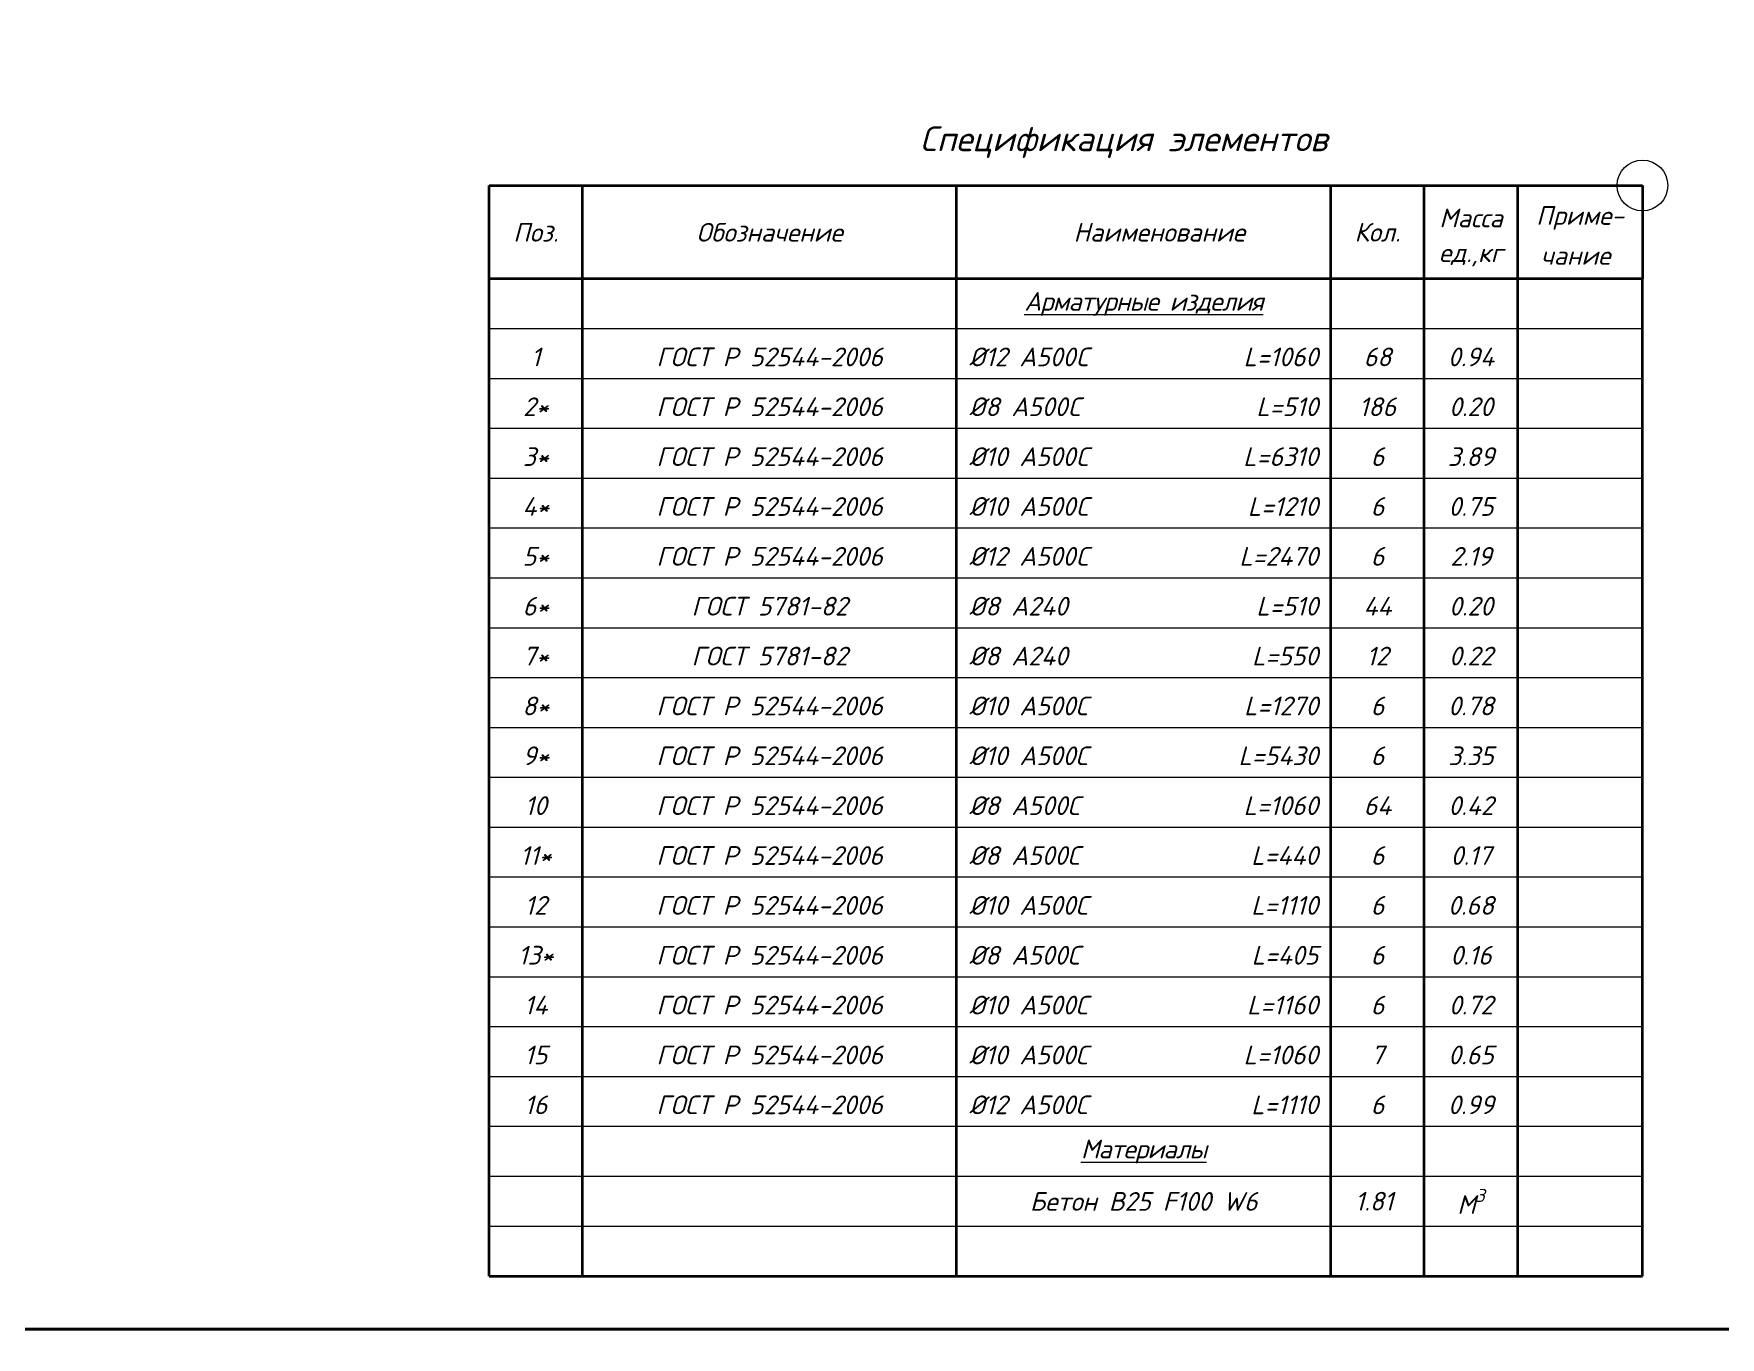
# Model space of a CAD drawing. Header units: millimetres. Extents: x -79646 to 95064, y -231229 to -58107.
# Drawn here: x 29650 to 56700, y -175645 to -154730 of the extents above; entities that cross this region are included whole.
import ezdxf
from ezdxf.enums import TextEntityAlignment as Align

# ---------------------------------------------------------------- set-up
doc = ezdxf.new("R2010")
doc.units = ezdxf.units.MM
doc.layers.get('0').update_dxf_attribs({"lineweight": 5})
doc.layers.add('#Hatch', color=252, linetype='Continuous', lineweight=5, true_color=0x696969)
doc.layers.add('#Текст', color=7, linetype='Continuous')
doc.layers.add('k_ Рамка', color=7, linetype='Continuous', lineweight=35)
doc.layers.add('Подсчет арматуры', color=6, linetype='Continuous', lineweight=30, plot=False)
doc.styles.add('STEP PR', font='isocpeui.ttf')

# ---------------------------------------------------------------- blocks, each defined once
blk = doc.blocks.new('*U1392')
for p, q in [((-18500, -1500), (0, -1500)), ((-18500, -3000), (-18500, -1500)), ((-17000, -3000), (-17000, -1500)), ((-11000, -3000), (-11000, -1500)), ((-5000, -3000), (-5000, -1500)), ((-3500, -3000), (-3500, -1500)), ((-2000, -3000), (-2000, -1500)), ((0, -1500), (0, -3000)), ((0, -3000), (-18500, -3000)), ((-18500, -19000), (-18500, -3000)), ((-17000, -19000), (-17000, -3000)), ((-11000, -19000), (-11000, -3000)), ((-5000, -19000), (-5000, -3000)), ((-3500, -19000), (-3500, -3000)), ((-2000, -19000), (-2000, -3000)), ((0, -19000), (0, -3000))]:
    blk.add_line(p, q)
at = {"color": 8, "lineweight": 20}
for p, q in [((0, -3800), (-18500, -3800)), ((0, -4600), (-18500, -4600)), ((0, -5400), (-18500, -5400)), ((0, -6200), (-18500, -6200)), ((0, -7000), (-18500, -7000)), ((0, -7800), (-18500, -7800)), ((0, -8600), (-18500, -8600)), ((0, -9400), (-18500, -9400)), ((0, -10200), (-18500, -10200)), ((0, -11000), (-18500, -11000)), ((0, -11800), (-18500, -11800)), ((0, -12600), (-18500, -12600)), ((0, -13400), (-18500, -13400)), ((0, -14200), (-18500, -14200)), ((0, -15000), (-18500, -15000)), ((0, -15800), (-18500, -15800)), ((0, -16600), (-18500, -16600)), ((0, -17400), (-18500, -17400)), ((0, -18200), (-18500, -18200)), ((0, -19000), (-18500, -19000))]:
    blk.add_line(p, q, dxfattribs=at)
at = {"style": 'STEP PR'}
for s, p in [('Масса', (-2750, -2021)), ('Приме-', (-1000, -2021)), ('Поз.', (-17750, -2250)), ('Обозначение', (-14000, -2250)), ('Наименование', (-7750, -2250)), ('Кол.', (-4250, -2250)), ('ед.,кг', (-2750, -2613)), ('чание', (-1073, -2622))]:
    blk.add_text(s, height=300, dxfattribs=at).set_placement(p, align=Align.MIDDLE)
at = {"style": 'STEP PR', "flags": 8}
blk.add_attdef('СПЕЦИФИКАЦИЯ', (-18463, -950), '', height=400, dxfattribs=at)
blk = doc.blocks.new('vcBlockST6-1-1')
at = {"color": 0, "linetype": 'ByBlock', "lineweight": -2, "style": 'STEP PR', "flags": 1}
for tag in ['CLASS', 'GOST', 'FILE', 'IDD']:
    blk.add_attdef(tag, text='', height=300, dxfattribs=at).set_placement((0, 0), align=Align.RIGHT)
at = {"color": 0, "linetype": 'ByBlock', "lineweight": -2, "style": 'STEP PR'}
for tag, p, p2 in [('ПОЗИЦИЯ', (0.75, -6), (14.25, -6)), ('ОБОЗНАЧЕНИЕ', (15.75, -6), (74.25, -6)), ('КОЛИЧЕСТВО', (135.75, -6), (149.25, -6)), ('МАССА', (150.75, -6), (164.25, -6)), ('ПРИМЕЧАНИЕ', (165.75, -6), (184.25, -6))]:
    blk.add_attdef(tag, text='', height=300, dxfattribs=at).set_placement(p, p2, align=Align.FIT)
blk.add_attdef('НАИМЕНОВАНИЕ', (77, -6), '', height=300, dxfattribs=at)
blk.add_attdef('ДЛИНА', text='', height=300, dxfattribs=at).set_placement((133, -6), align=Align.RIGHT)

msp = doc.modelspace()

# ---------------------------------------------------------------- hatches: boundary and pattern name
at = {"layer": '#Hatch'}
h = msp.add_hatch(dxfattribs=at)
h.set_pattern_fill('ANSI33', color=256, scale=30, style=0)
h.set_pattern_definition([(45, (-57746.96, -53575.92), (-134.70384, 134.70384), []), (45, (-57612.26, -53575.92), (-134.70384, 134.70384), [95.25, -47.625])])
h.paths.add_polyline_path([(21293.58529, -186378.11106), (21133.58529, -186378.11106), (21136.85069, -189766.79113), (21293.58529, -189767.15354)])
h.paths.add_polyline_path([(21293.58529, -189767.15354), (21136.85069, -189766.79113), (21137.85428, -190808.27596), (21293.58529, -190808.1259)])
h.paths.add_polyline_path([(21293.58529, -191828.11106), (21138.83717, -191828.27501), (21138.98156, -191978.11106), (21293.58529, -191978.11106)])
h.paths.add_polyline_path([(25443.58529, -189978.11106), (25283.58529, -189978.11106), (25283.58529, -191978.11106), (25443.58529, -191978.11106)])
h.paths.add_polyline_path([(25443.58529, -188448.99571), (25283.58529, -188580.27086), (25283.58529, -189578.11106), (25443.58529, -189578.11106)])
h.paths.add_polyline_path([(25443.58529, -186176.74947), (25283.58529, -186176.3795), (25283.58529, -188580.27086), (25443.58529, -188448.99571)])
h.paths.add_polyline_path([(8835.49864, -172610.20078), (9159.02137, -172610.20078), (9159.02137, -172250.20078), (8835.49864, -172250.20078)], flags=9)
h.paths.add_polyline_path([(8085.83729, -175296.31412), (8385.04183, -175296.31412), (8385.04183, -174936.31412), (8085.83729, -174936.31412)], flags=9)
h.paths.add_polyline_path([(8029.50434, -177271.29851), (8463.02706, -177271.29851), (8463.02706, -176971.29851), (8029.50434, -176971.29851)], flags=9)
h.paths.add_polyline_path([(6533.12636, -172676.17789), (6856.53545, -172676.17789), (6856.53545, -172316.17789), (6533.12636, -172316.17789)], flags=9)
h.paths.add_polyline_path([(11342.98329, -193472.71494), (11776.50602, -193472.71494), (11776.50602, -193172.71494), (11342.98329, -193172.71494)], flags=9)
h.paths.add_polyline_path([(22836.96355, -172645.97606), (23160.48627, -172645.97606), (23160.48627, -172285.97606), (22836.96355, -172285.97606)], flags=9)
h.paths.add_polyline_path([(21915.8715, -177271.29851), (22349.39422, -177271.29851), (22349.39422, -176971.29851), (21915.8715, -176971.29851)], flags=9)
h.paths.add_polyline_path([(20664.4123, -172831.418), (20987.82139, -172831.418), (20987.82139, -172471.418), (20664.4123, -172471.418)], flags=9)
h.paths.add_polyline_path([(31923.87913, -175677.76687), (32357.40185, -175677.76687), (32357.40185, -175377.76687), (31923.87913, -175377.76687)], flags=9)
h.paths.add_polyline_path([(9310.40753, -193472.71494), (9653.30526, -193472.71494), (9653.30526, -193172.71494), (9310.40753, -193172.71494)], flags=9)
h.paths.add_polyline_path([(21356.81445, -193484.3199), (21699.71218, -193484.3199), (21699.71218, -193184.3199), (21356.81445, -193184.3199)], flags=9)
h.paths.add_polyline_path([(23389.39021, -193484.3199), (23822.91294, -193484.3199), (23822.91294, -193184.3199), (23389.39021, -193184.3199)], flags=9)
h.paths.add_polyline_path([(20230.24879, -188189.80578), (20230.24879, -187756.28305), (19930.24879, -187756.28305), (19930.24879, -188189.80578)], flags=9)
h.paths.add_polyline_path([(20238.57292, -191196.4235), (20238.57292, -190750.02199), (19938.57292, -190750.02199), (19938.57292, -191196.4235)], flags=9)
h.paths.add_polyline_path([(19968.47472, -189392.70366), (19968.47472, -188959.18094), (19668.47472, -188959.18094), (19668.47472, -189392.70366)], flags=9)
h.paths.add_polyline_path([(11021.15564, -193754.41743), (11441.61018, -193754.41743), (11441.61018, -193454.41743), (11021.15564, -193454.41743)], flags=9)
h.paths.add_polyline_path([(23067.56256, -193746.78595), (23488.01711, -193746.78595), (23488.01711, -193446.78595), (23067.56256, -193446.78595)], flags=9)
h.paths.add_polyline_path([(7948.31165, -189393.58944), (7948.31165, -188960.06671), (7648.31165, -188960.06671), (7648.31165, -189393.58944)], flags=9)
h.paths.add_polyline_path([(8294.42119, -188190.70118), (8294.42119, -187757.17846), (7994.42119, -187757.17846), (7994.42119, -188190.70118)], flags=9)
h.paths.add_polyline_path([(8294.42119, -191197.14058), (8294.42119, -190750.73906), (7994.42119, -190750.73906), (7994.42119, -191197.14058)], flags=9)
h.paths.add_polyline_path([(11187.55953, -188322.90716), (11511.08226, -188322.90716), (11511.08226, -187962.90716), (11187.55953, -187962.90716)], flags=9)
h.paths.add_polyline_path([(11357.40303, -188770.93699), (11656.60758, -188770.93699), (11656.60758, -188410.93699), (11357.40303, -188410.93699)], flags=9)
h.paths.add_polyline_path([(12117.71574, -191411.01443), (12441.12484, -191411.01443), (12441.12484, -191051.01443), (12117.71574, -191051.01443)], flags=9)
h.paths.add_polyline_path([(11614.144, -185852.52712), (11789.144, -185852.52712), (11789.144, -185492.52712), (11614.144, -185492.52712)], flags=9)
h.paths.add_polyline_path([(10404.99256, -174160.85041), (10704.19711, -174160.85041), (10704.19711, -173800.85041), (10404.99256, -173800.85041)], flags=9)
h.paths.add_polyline_path([(25419.12715, -174082.02098), (25594.12715, -174082.02098), (25594.12715, -173722.02098), (25419.12715, -173722.02098)], flags=9)
h.paths.add_polyline_path([(24166.81613, -174066.75703), (24366.13431, -174066.75703), (24366.13431, -173706.75703), (24166.81613, -173706.75703)], flags=9)
h.paths.add_polyline_path([(31641.2602, -174974.80239), (31964.78293, -174974.80239), (31964.78293, -174614.80239), (31641.2602, -174614.80239)], flags=9)
h.paths.add_polyline_path([(32721.87605, -174050.53536), (33045.28514, -174050.53536), (33045.28514, -173690.53536), (32721.87605, -173690.53536)], flags=9)
h.paths.add_polyline_path([(24231.29893, -174375.79646), (24642.47317, -174375.79646), (24642.47317, -174075.79646), (24231.29893, -174075.79646)], flags=9)
h.paths.add_polyline_path([(21894.59567, -174377.40631), (22328.1184, -174377.40631), (22328.1184, -174077.40631), (21894.59567, -174077.40631)], flags=9)
h.paths.add_polyline_path([(19315.02534, -174375.79646), (19657.92307, -174375.79646), (19657.92307, -174075.79646), (19315.02534, -174075.79646)], flags=9)
h.paths.add_polyline_path([(19801.30082, -174375.79646), (20144.19855, -174375.79646), (20144.19855, -174075.79646), (19801.30082, -174075.79646)], flags=9)
h.paths.add_polyline_path([(20502.80075, -174377.40631), (20758.67196, -174377.40631), (20758.67196, -174077.40631), (20502.80075, -174077.40631)], flags=9)
h.paths.add_polyline_path([(23504.46544, -172877.8822), (23504.46544, -172470.30644), (23204.46544, -172470.30644), (23204.46544, -172877.8822)], flags=9)
h.paths.add_polyline_path([(30434.39049, -175288.8437), (30790.167, -175288.8437), (30790.167, -174988.8437), (30434.39049, -174988.8437)], flags=9)
h.paths.add_polyline_path([(30966.30337, -175288.8437), (31309.2011, -175288.8437), (31309.2011, -174988.8437), (30966.30337, -174988.8437)], flags=9)
h.paths.add_polyline_path([(31625.19078, -175298.41491), (31958.61881, -175298.41491), (31958.61881, -174998.41491), (31625.19078, -174998.41491)], flags=9)
h.paths.add_polyline_path([(32240.03252, -173396.14402), (32240.03252, -173053.24629), (31940.03252, -173053.24629), (31940.03252, -173396.14402)], flags=9)
h.paths.add_polyline_path([(32259.05212, -172604.48902), (32259.05212, -172352.21629), (31959.05212, -172352.21629), (31959.05212, -172604.48902)], flags=9)
h.paths.add_polyline_path([(23233.96645, -188431.41225), (23557.48918, -188431.41225), (23557.48918, -188071.41225), (23233.96645, -188071.41225)], flags=9)
h.paths.add_polyline_path([(23403.80996, -188879.44207), (23703.0145, -188879.44207), (23703.0145, -188519.44207), (23403.80996, -188519.44207)], flags=9)
h.paths.add_polyline_path([(10625.47898, -187033.74112), (10824.79716, -187033.74112), (10824.79716, -186673.74112), (10625.47898, -186673.74112)], flags=9)
h.paths.add_polyline_path([(12281.51212, -186958.20633), (12480.8303, -186958.20633), (12480.8303, -186598.20633), (12281.51212, -186598.20633)], flags=9)
h.paths.add_polyline_path([(22671.8859, -187079.55476), (22871.20408, -187079.55476), (22871.20408, -186719.55476), (22671.8859, -186719.55476)], flags=9)
h.paths.add_polyline_path([(24327.91904, -187004.01997), (24527.23723, -187004.01997), (24527.23723, -186644.01997), (24327.91904, -186644.01997)], flags=9)
h.paths.add_polyline_path([(23631.63083, -186510.86031), (23806.63083, -186510.86031), (23806.63083, -186150.86031), (23631.63083, -186150.86031)], flags=9)
h.paths.add_polyline_path([(32329.46366, -175288.8437), (32737.03942, -175288.8437), (32737.03942, -174988.8437), (32329.46366, -174988.8437)], flags=9)
h.paths.add_polyline_path([(33524.47442, -175288.8437), (33870.97064, -175288.8437), (33870.97064, -174988.8437), (33524.47442, -174988.8437)], flags=9)
h.paths.add_polyline_path([(13814.40231, -192108.66588), (13814.40231, -191808.47552), (13617.93694, -191755.83278), (13617.93694, -192056.02314)], flags=9)
h.paths.add_polyline_path([(13812.55314, -191503.55217), (13812.55314, -191203.36181), (13612.38943, -191149.72811), (13612.38943, -191449.91847)], flags=9)
h.paths.add_polyline_path([(13814.40231, -190552.74633), (13814.40231, -190221.30597), (13617.93694, -190168.66324), (13617.93694, -190500.1036)], flags=9)
h.paths.add_polyline_path([(10796.15197, -185399.51239), (11028.68985, -185399.51239), (11028.68985, -185137.01239), (10796.15197, -185137.01239)], flags=9)
h.paths.add_polyline_path([(10796.15197, -193260.10177), (11028.68985, -193260.10177), (11028.68985, -192997.60177), (10796.15197, -192997.60177)], flags=9)
h.paths.add_polyline_path([(12547.54978, -185399.51239), (12751.71645, -185399.51239), (12751.71645, -185137.01239), (12547.54978, -185137.01239)], flags=9)
h.paths.add_polyline_path([(12547.54978, -193260.10177), (12751.71645, -193260.10177), (12751.71645, -192997.60177), (12547.54978, -192997.60177)], flags=9)
h.paths.add_polyline_path([(14518.28345, -191733.87731), (14750.68875, -191733.87731), (14750.68875, -191471.37731), (14518.28345, -191471.37731)], flags=9)
h.paths.add_polyline_path([(7168.27422, -191733.87731), (7400.67952, -191733.87731), (7400.67952, -191471.37731), (7168.27422, -191471.37731)], flags=9)
h.paths.add_polyline_path([(22842.55889, -185018.79339), (23075.09677, -185018.79339), (23075.09677, -184756.29339), (22842.55889, -184756.29339)], flags=9)
h.paths.add_polyline_path([(22842.55889, -193271.70672), (23075.09677, -193271.70672), (23075.09677, -193009.20672), (22842.55889, -193009.20672)], flags=9)
h.paths.add_polyline_path([(24593.95671, -185018.79339), (24798.12337, -185018.79339), (24798.12337, -184756.29339), (24593.95671, -184756.29339)], flags=9)
h.paths.add_polyline_path([(24593.95671, -193271.70672), (24798.12337, -193271.70672), (24798.12337, -193009.20672), (24593.95671, -193009.20672)], flags=9)
h.paths.add_polyline_path([(26564.69037, -191745.48226), (26797.09568, -191745.48226), (26797.09568, -191482.98226), (26564.69037, -191482.98226)], flags=9)
h.paths.add_polyline_path([(19214.68114, -191745.48226), (19447.08644, -191745.48226), (19447.08644, -191482.98226), (19214.68114, -191482.98226)], flags=9)
h.paths.add_polyline_path([(21899.90158, -185834.97516), (22255.67809, -185834.97516), (22255.67809, -185534.97516), (21899.90158, -185534.97516)], flags=9)
h.paths.add_polyline_path([(22431.81445, -185834.97516), (22774.71218, -185834.97516), (22774.71218, -185534.97516), (22431.81445, -185534.97516)], flags=9)
h.paths.add_polyline_path([(23267.34476, -185834.97516), (23661.85233, -185834.97516), (23661.85233, -185534.97516), (23267.34476, -185534.97516)], flags=9)
h.paths.add_polyline_path([(24171.81445, -185834.97516), (24514.71218, -185834.97516), (24514.71218, -185534.97516), (24171.81445, -185534.97516)], flags=9)
h.paths.add_polyline_path([(24829.9868, -185833.36531), (25146.93756, -185833.36531), (25146.93756, -185533.36531), (24829.9868, -185533.36531)], flags=9)
h.paths.add_polyline_path([(25778.19795, -187332.74141), (25778.19795, -187015.79065), (25478.19795, -187015.79065), (25478.19795, -187332.74141)], flags=9)
h.paths.add_polyline_path([(26133.30427, -188456.56926), (27197.39518, -188456.56926), (27197.39518, -187596.56926), (26133.30427, -187596.56926)], flags=9)
h.paths.add_polyline_path([(31778.42489, -171654.0946), (32378.64977, -171654.0946), (32378.64977, -171297.0856), (31778.42489, -171297.0856)], flags=9)
h.paths.add_polyline_path([(8149.04507, -169166.59925), (8694.95961, -169166.59925), (8694.95961, -168809.59026), (8149.04507, -168809.59026)], flags=9)
h.paths.add_polyline_path([(22059.92262, -169216.63377), (22660.14751, -169216.63377), (22660.14751, -168859.62478), (22059.92262, -168859.62478)], flags=9)
h.paths.add_polyline_path([(19022.84119, -178183.40649), (19263.06846, -178183.40649), (19263.06846, -177920.90649), (19022.84119, -177920.90649)], flags=9)
h.paths.add_polyline_path([(25022.7749, -178183.40649), (25263.13475, -178183.40649), (25263.13475, -177920.90649), (25022.7749, -177920.90649)], flags=9)
h.paths.add_polyline_path([(33781.80526, -176173.46235), (34014.34314, -176173.46235), (34014.34314, -175910.96235), (33781.80526, -175910.96235)], flags=9)
h.paths.add_polyline_path([(30277.33083, -176176.27959), (30518.81757, -176176.27959), (30518.81757, -175910.39891), (30277.33083, -175910.39891)], flags=9)
h.paths.add_polyline_path([(7096.0105, -189897.75611), (7571.95747, -189897.75611), (7571.95747, -189635.25611), (7096.0105, -189635.25611)], flags=9)
h.paths.add_polyline_path([(7213.80406, -186297.75611), (7454.16391, -186297.75611), (7454.16391, -186035.25611), (7213.80406, -186035.25611)], flags=9)
h.paths.add_polyline_path([(7213.87034, -192297.75611), (7454.09762, -192297.75611), (7454.09762, -192035.25611), (7213.87034, -192035.25611)], flags=9)
h.paths.add_polyline_path([(13200.90942, -194408.70018), (13433.4473, -194408.70018), (13433.4473, -194146.20018), (13200.90942, -194146.20018)], flags=9)
h.paths.add_polyline_path([(9696.43499, -194411.51741), (9937.92173, -194411.51741), (9937.92173, -194145.63673), (9696.43499, -194145.63673)], flags=9)
h.paths.add_polyline_path([(9056.07988, -194408.70018), (9278.27685, -194408.70018), (9278.27685, -194146.20018), (9056.07988, -194146.20018)], flags=9)
h.paths.add_polyline_path([(19204.17454, -189895.27866), (19680.12151, -189895.27866), (19680.12151, -189632.77866), (19204.17454, -189632.77866)], flags=9)
h.paths.add_polyline_path([(19321.9681, -186295.27866), (19562.32795, -186295.27866), (19562.32795, -186032.77866), (19321.9681, -186032.77866)], flags=9)
h.paths.add_polyline_path([(19322.03439, -192295.27866), (19562.26166, -192295.27866), (19562.26166, -192032.77866), (19322.03439, -192032.77866)], flags=9)
h.paths.add_polyline_path([(25247.31635, -194420.30513), (25479.85423, -194420.30513), (25479.85423, -194157.80513), (25247.31635, -194157.80513)], flags=9)
h.paths.add_polyline_path([(21742.84192, -194423.12236), (21984.32866, -194423.12236), (21984.32866, -194157.24168), (21742.84192, -194157.24168)], flags=9)
h.paths.add_polyline_path([(21102.4868, -194420.30513), (21324.68377, -194420.30513), (21324.68377, -194157.80513), (21102.4868, -194157.80513)], flags=9)
h.paths.add_polyline_path([(5136.47403, -178183.40649), (5376.7013, -178183.40649), (5376.7013, -177920.90649), (5136.47403, -177920.90649)], flags=9)
h.paths.add_polyline_path([(11136.40774, -178183.40649), (11376.76759, -178183.40649), (11376.76759, -177920.90649), (11136.40774, -177920.90649)], flags=9)

# ---------------------------------------------------------------- linework, layer by layer
at = {"color": 72, "lineweight": 40}
msp.add_lwpolyline([(15460.49268, -133589.24783), (71387.56783, -133589.24783), (71387.56783, -175513.80056), (15460.49268, -175513.80056)], close=True, dxfattribs=at)
at = {"layer": 'k_ Рамка'}
msp.add_lwpolyline([(36951.61773, -174665.08948), (55451.61773, -174665.08948)], dxfattribs=at)
at = {"layer": 'Подсчет арматуры', "color": 72, "lineweight": 0}
msp.add_circle((55451.61773, -157165.08948), 406.87507, dxfattribs=at)
msp.add_circle((55451.61773, -157165.08948), 406.87507, dxfattribs=at)
msp.add_circle((55451.61773, -157165.08948), 406.87507, dxfattribs=at)
msp.add_circle((55451.61773, -157165.08948), 406.87507, dxfattribs=at)

# ---------------------------------------------------------------- block references
at = {"layer": '#Текст', "color": 1}
ref = msp.add_blockref('vcBlockST6-1-1', (36951.61773, -159465.08948), dxfattribs=dict(at, xscale=100, yscale=100))
ref.add_attrib('ПОЗИЦИЯ', '1', dxfattribs={"layer": '0', "color": 0, "linetype": 'ByBlock', "lineweight": -2, "height": 300, "style": 'STEP PR'}).set_placement((37701.61773, -160065.08948), align=Align.CENTER)
ref.add_attrib('ОБОЗНАЧЕНИЕ', 'ГОСТ Р 52544-2006', dxfattribs={"layer": '0', "color": 0, "linetype": 'ByBlock', "lineweight": -2, "height": 300, "style": 'STEP PR'}).set_placement((41451.61773, -160065.08948), align=Align.CENTER)
ref.add_attrib('НАИМЕНОВАНИЕ', '%%C12 A500C', (44651.61773, -160065.08948), dxfattribs={"layer": '0', "color": 0, "linetype": 'ByBlock', "lineweight": -2, "height": 300, "style": 'STEP PR'})
ref.add_attrib('ДЛИНА', 'L=1060', dxfattribs={"layer": '0', "color": 0, "linetype": 'ByBlock', "lineweight": -2, "height": 300, "style": 'STEP PR'}).set_placement((50251.61773, -160065.08948), align=Align.RIGHT)
ref.add_attrib('КОЛИЧЕСТВО', '68', dxfattribs={"layer": '0', "color": 0, "linetype": 'ByBlock', "lineweight": -2, "height": 300, "style": 'STEP PR'}).set_placement((51201.61773, -160065.08948), align=Align.CENTER)
ref.add_attrib('МАССА', '0.94', dxfattribs={"layer": '0', "color": 0, "linetype": 'ByBlock', "lineweight": -2, "height": 300, "style": 'STEP PR'}).set_placement((52701.61773, -160065.08948), align=Align.CENTER)
at = {"layer": '#Текст', "color": 74}
ref = msp.add_blockref('vcBlockST6-1-1', (36951.61773, -160265.08948), dxfattribs=dict(at, xscale=100, yscale=100))
ref.add_attrib('ПОЗИЦИЯ', '2*', dxfattribs={"layer": '0', "color": 0, "linetype": 'ByBlock', "lineweight": -2, "height": 300, "style": 'STEP PR'}).set_placement((37701.61773, -160865.08948), align=Align.CENTER)
ref.add_attrib('ОБОЗНАЧЕНИЕ', 'ГОСТ Р 52544-2006', dxfattribs={"layer": '0', "color": 0, "linetype": 'ByBlock', "lineweight": -2, "height": 300, "style": 'STEP PR'}).set_placement((41451.61773, -160865.08948), align=Align.CENTER)
ref.add_attrib('НАИМЕНОВАНИЕ', '%%C8 A500C', (44651.61773, -160865.08948), dxfattribs={"layer": '0', "color": 0, "linetype": 'ByBlock', "lineweight": -2, "height": 300, "style": 'STEP PR'})
ref.add_attrib('ДЛИНА', 'L=510', dxfattribs={"layer": '0', "color": 0, "linetype": 'ByBlock', "lineweight": -2, "height": 300, "style": 'STEP PR'}).set_placement((50251.61773, -160865.08948), align=Align.RIGHT)
ref.add_attrib('КОЛИЧЕСТВО', '186', dxfattribs={"layer": '0', "color": 0, "linetype": 'ByBlock', "lineweight": -2, "height": 300, "style": 'STEP PR'}).set_placement((51201.61773, -160865.08948), align=Align.CENTER)
ref.add_attrib('МАССА', '0.20', dxfattribs={"layer": '0', "color": 0, "linetype": 'ByBlock', "lineweight": -2, "height": 300, "style": 'STEP PR'}).set_placement((52701.61773, -160865.08948), align=Align.CENTER)
at = {"layer": '#Текст', "color": 164}
ref = msp.add_blockref('vcBlockST6-1-1', (36951.61773, -161065.08948), dxfattribs=dict(at, xscale=100, yscale=100))
ref.add_attrib('ПОЗИЦИЯ', '3*', dxfattribs={"layer": '0', "color": 0, "linetype": 'ByBlock', "lineweight": -2, "height": 300, "style": 'STEP PR'}).set_placement((37701.61773, -161665.08948), align=Align.CENTER)
ref.add_attrib('ОБОЗНАЧЕНИЕ', 'ГОСТ Р 52544-2006', dxfattribs={"layer": '0', "color": 0, "linetype": 'ByBlock', "lineweight": -2, "height": 300, "style": 'STEP PR'}).set_placement((41451.61773, -161665.08948), align=Align.CENTER)
ref.add_attrib('НАИМЕНОВАНИЕ', '%%C10 A500C', (44651.61773, -161665.08948), dxfattribs={"layer": '0', "color": 0, "linetype": 'ByBlock', "lineweight": -2, "height": 300, "style": 'STEP PR'})
ref.add_attrib('ДЛИНА', 'L=6310', dxfattribs={"layer": '0', "color": 0, "linetype": 'ByBlock', "lineweight": -2, "height": 300, "style": 'STEP PR'}).set_placement((50251.61773, -161665.08948), align=Align.RIGHT)
ref.add_attrib('КОЛИЧЕСТВО', '6', dxfattribs={"layer": '0', "color": 0, "linetype": 'ByBlock', "lineweight": -2, "height": 300, "style": 'STEP PR'}).set_placement((51201.61773, -161665.08948), align=Align.CENTER)
ref.add_attrib('МАССА', '3.89', dxfattribs={"layer": '0', "color": 0, "linetype": 'ByBlock', "lineweight": -2, "height": 300, "style": 'STEP PR'}).set_placement((52701.61773, -161665.08948), align=Align.CENTER)
ref = msp.add_blockref('vcBlockST6-1-1', (36951.61773, -161865.08948), dxfattribs=dict(at, xscale=100, yscale=100))
ref.add_attrib('ПОЗИЦИЯ', '4*', dxfattribs={"layer": '0', "color": 0, "linetype": 'ByBlock', "lineweight": -2, "height": 300, "style": 'STEP PR'}).set_placement((37701.61773, -162465.08948), align=Align.CENTER)
ref.add_attrib('ОБОЗНАЧЕНИЕ', 'ГОСТ Р 52544-2006', dxfattribs={"layer": '0', "color": 0, "linetype": 'ByBlock', "lineweight": -2, "height": 300, "style": 'STEP PR'}).set_placement((41451.61773, -162465.08948), align=Align.CENTER)
ref.add_attrib('НАИМЕНОВАНИЕ', '%%C10 A500C', (44651.61773, -162465.08948), dxfattribs={"layer": '0', "color": 0, "linetype": 'ByBlock', "lineweight": -2, "height": 300, "style": 'STEP PR'})
ref.add_attrib('ДЛИНА', 'L=1210', dxfattribs={"layer": '0', "color": 0, "linetype": 'ByBlock', "lineweight": -2, "height": 300, "style": 'STEP PR'}).set_placement((50251.61773, -162465.08948), align=Align.RIGHT)
ref.add_attrib('КОЛИЧЕСТВО', '6', dxfattribs={"layer": '0', "color": 0, "linetype": 'ByBlock', "lineweight": -2, "height": 300, "style": 'STEP PR'}).set_placement((51201.61773, -162465.08948), align=Align.CENTER)
ref.add_attrib('МАССА', '0.75', dxfattribs={"layer": '0', "color": 0, "linetype": 'ByBlock', "lineweight": -2, "height": 300, "style": 'STEP PR'}).set_placement((52701.61773, -162465.08948), align=Align.CENTER)
at = {"layer": '#Текст', "color": 1}
ref = msp.add_blockref('vcBlockST6-1-1', (36951.61773, -162665.08948), dxfattribs=dict(at, xscale=100, yscale=100))
ref.add_attrib('ПОЗИЦИЯ', '5*', dxfattribs={"layer": '0', "color": 0, "linetype": 'ByBlock', "lineweight": -2, "height": 300, "style": 'STEP PR'}).set_placement((37701.61773, -163265.08948), align=Align.CENTER)
ref.add_attrib('ОБОЗНАЧЕНИЕ', 'ГОСТ Р 52544-2006', dxfattribs={"layer": '0', "color": 0, "linetype": 'ByBlock', "lineweight": -2, "height": 300, "style": 'STEP PR'}).set_placement((41451.61773, -163265.08948), align=Align.CENTER)
ref.add_attrib('НАИМЕНОВАНИЕ', '%%C12 A500C', (44651.61773, -163265.08948), dxfattribs={"layer": '0', "color": 0, "linetype": 'ByBlock', "lineweight": -2, "height": 300, "style": 'STEP PR'})
ref.add_attrib('ДЛИНА', 'L=2470', dxfattribs={"layer": '0', "color": 0, "linetype": 'ByBlock', "lineweight": -2, "height": 300, "style": 'STEP PR'}).set_placement((50251.61773, -163265.08948), align=Align.RIGHT)
ref.add_attrib('КОЛИЧЕСТВО', '6', dxfattribs={"layer": '0', "color": 0, "linetype": 'ByBlock', "lineweight": -2, "height": 300, "style": 'STEP PR'}).set_placement((51201.61773, -163265.08948), align=Align.CENTER)
ref.add_attrib('МАССА', '2.19', dxfattribs={"layer": '0', "color": 0, "linetype": 'ByBlock', "lineweight": -2, "height": 300, "style": 'STEP PR'}).set_placement((52701.61773, -163265.08948), align=Align.CENTER)
at = {"layer": '#Текст', "color": 24}
ref = msp.add_blockref('vcBlockST6-1-1', (36951.61773, -163465.08948), dxfattribs=dict(at, xscale=100, yscale=100))
ref.add_attrib('ПОЗИЦИЯ', '6*', dxfattribs={"layer": '0', "color": 0, "linetype": 'ByBlock', "lineweight": -2, "height": 300, "style": 'STEP PR'}).set_placement((37701.61773, -164065.08948), align=Align.CENTER)
ref.add_attrib('ОБОЗНАЧЕНИЕ', 'ГОСТ 5781-82', dxfattribs={"layer": '0', "color": 0, "linetype": 'ByBlock', "lineweight": -2, "height": 300, "style": 'STEP PR'}).set_placement((41451.61773, -164065.08948), align=Align.CENTER)
ref.add_attrib('НАИМЕНОВАНИЕ', '%%C8 A240', (44651.61773, -164065.08948), dxfattribs={"layer": '0', "color": 0, "linetype": 'ByBlock', "lineweight": -2, "height": 300, "style": 'STEP PR'})
ref.add_attrib('ДЛИНА', 'L=510', dxfattribs={"layer": '0', "color": 0, "linetype": 'ByBlock', "lineweight": -2, "height": 300, "style": 'STEP PR'}).set_placement((50251.61773, -164065.08948), align=Align.RIGHT)
ref.add_attrib('КОЛИЧЕСТВО', '44', dxfattribs={"layer": '0', "color": 0, "linetype": 'ByBlock', "lineweight": -2, "height": 300, "style": 'STEP PR'}).set_placement((51201.61773, -164065.08948), align=Align.CENTER)
ref.add_attrib('МАССА', '0.20', dxfattribs={"layer": '0', "color": 0, "linetype": 'ByBlock', "lineweight": -2, "height": 300, "style": 'STEP PR'}).set_placement((52701.61773, -164065.08948), align=Align.CENTER)
ref = msp.add_blockref('vcBlockST6-1-1', (36951.61773, -164265.08948), dxfattribs=dict(at, xscale=100, yscale=100))
ref.add_attrib('ПОЗИЦИЯ', '7*', dxfattribs={"layer": '0', "color": 0, "linetype": 'ByBlock', "lineweight": -2, "height": 300, "style": 'STEP PR'}).set_placement((37701.61773, -164865.08948), align=Align.CENTER)
ref.add_attrib('ОБОЗНАЧЕНИЕ', 'ГОСТ 5781-82', dxfattribs={"layer": '0', "color": 0, "linetype": 'ByBlock', "lineweight": -2, "height": 300, "style": 'STEP PR'}).set_placement((41451.61773, -164865.08948), align=Align.CENTER)
ref.add_attrib('НАИМЕНОВАНИЕ', '%%C8 A240', (44651.61773, -164865.08948), dxfattribs={"layer": '0', "color": 0, "linetype": 'ByBlock', "lineweight": -2, "height": 300, "style": 'STEP PR'})
ref.add_attrib('ДЛИНА', 'L=550', dxfattribs={"layer": '0', "color": 0, "linetype": 'ByBlock', "lineweight": -2, "height": 300, "style": 'STEP PR'}).set_placement((50251.61773, -164865.08948), align=Align.RIGHT)
ref.add_attrib('КОЛИЧЕСТВО', '12', dxfattribs={"layer": '0', "color": 0, "linetype": 'ByBlock', "lineweight": -2, "height": 300, "style": 'STEP PR'}).set_placement((51201.61773, -164865.08948), align=Align.CENTER)
ref.add_attrib('МАССА', '0.22', dxfattribs={"layer": '0', "color": 0, "linetype": 'ByBlock', "lineweight": -2, "height": 300, "style": 'STEP PR'}).set_placement((52701.61773, -164865.08948), align=Align.CENTER)
at = {"layer": '#Текст', "color": 164}
ref = msp.add_blockref('vcBlockST6-1-1', (36951.61773, -165065.08948), dxfattribs=dict(at, xscale=100, yscale=100))
ref.add_attrib('ПОЗИЦИЯ', '8*', dxfattribs={"layer": '0', "color": 0, "linetype": 'ByBlock', "lineweight": -2, "height": 300, "style": 'STEP PR'}).set_placement((37701.61773, -165665.08948), align=Align.CENTER)
ref.add_attrib('ОБОЗНАЧЕНИЕ', 'ГОСТ Р 52544-2006', dxfattribs={"layer": '0', "color": 0, "linetype": 'ByBlock', "lineweight": -2, "height": 300, "style": 'STEP PR'}).set_placement((41451.61773, -165665.08948), align=Align.CENTER)
ref.add_attrib('НАИМЕНОВАНИЕ', '%%C10 A500С', (44651.61773, -165665.08948), dxfattribs={"layer": '0', "color": 0, "linetype": 'ByBlock', "lineweight": -2, "height": 300, "style": 'STEP PR'})
ref.add_attrib('ДЛИНА', 'L=1270', dxfattribs={"layer": '0', "color": 0, "linetype": 'ByBlock', "lineweight": -2, "height": 300, "style": 'STEP PR'}).set_placement((50251.61773, -165665.08948), align=Align.RIGHT)
ref.add_attrib('КОЛИЧЕСТВО', '6', dxfattribs={"layer": '0', "color": 0, "linetype": 'ByBlock', "lineweight": -2, "height": 300, "style": 'STEP PR'}).set_placement((51201.61773, -165665.08948), align=Align.CENTER)
ref.add_attrib('МАССА', '0.78', dxfattribs={"layer": '0', "color": 0, "linetype": 'ByBlock', "lineweight": -2, "height": 300, "style": 'STEP PR'}).set_placement((52701.61773, -165665.08948), align=Align.CENTER)
ref = msp.add_blockref('vcBlockST6-1-1', (36951.61773, -165865.08948), dxfattribs=dict(at, xscale=100, yscale=100))
ref.add_attrib('ПОЗИЦИЯ', '9*', dxfattribs={"layer": '0', "color": 0, "linetype": 'ByBlock', "lineweight": -2, "height": 300, "style": 'STEP PR'}).set_placement((37701.61773, -166465.08948), align=Align.CENTER)
ref.add_attrib('ОБОЗНАЧЕНИЕ', 'ГОСТ Р 52544-2006', dxfattribs={"layer": '0', "color": 0, "linetype": 'ByBlock', "lineweight": -2, "height": 300, "style": 'STEP PR'}).set_placement((41451.61773, -166465.08948), align=Align.CENTER)
ref.add_attrib('НАИМЕНОВАНИЕ', '%%C10 A500С', (44651.61773, -166465.08948), dxfattribs={"layer": '0', "color": 0, "linetype": 'ByBlock', "lineweight": -2, "height": 300, "style": 'STEP PR'})
ref.add_attrib('ДЛИНА', 'L=5430', dxfattribs={"layer": '0', "color": 0, "linetype": 'ByBlock', "lineweight": -2, "height": 300, "style": 'STEP PR'}).set_placement((50251.61773, -166465.08948), align=Align.RIGHT)
ref.add_attrib('КОЛИЧЕСТВО', '6', dxfattribs={"layer": '0', "color": 0, "linetype": 'ByBlock', "lineweight": -2, "height": 300, "style": 'STEP PR'}).set_placement((51201.61773, -166465.08948), align=Align.CENTER)
ref.add_attrib('МАССА', '3.35', dxfattribs={"layer": '0', "color": 0, "linetype": 'ByBlock', "lineweight": -2, "height": 300, "style": 'STEP PR'}).set_placement((52701.61773, -166465.08948), align=Align.CENTER)
at = {"layer": '#Текст', "color": 74}
ref = msp.add_blockref('vcBlockST6-1-1', (36951.61773, -166665.08948), dxfattribs=dict(at, xscale=100, yscale=100))
ref.add_attrib('ПОЗИЦИЯ', '10', dxfattribs={"layer": '0', "color": 0, "linetype": 'ByBlock', "lineweight": -2, "height": 300, "style": 'STEP PR'}).set_placement((37701.61773, -167265.08948), align=Align.CENTER)
ref.add_attrib('ОБОЗНАЧЕНИЕ', 'ГОСТ Р 52544-2006', dxfattribs={"layer": '0', "color": 0, "linetype": 'ByBlock', "lineweight": -2, "height": 300, "style": 'STEP PR'}).set_placement((41451.61773, -167265.08948), align=Align.CENTER)
ref.add_attrib('НАИМЕНОВАНИЕ', '%%C8 A500С', (44651.61773, -167265.08948), dxfattribs={"layer": '0', "color": 0, "linetype": 'ByBlock', "lineweight": -2, "height": 300, "style": 'STEP PR'})
ref.add_attrib('ДЛИНА', 'L=1060', dxfattribs={"layer": '0', "color": 0, "linetype": 'ByBlock', "lineweight": -2, "height": 300, "style": 'STEP PR'}).set_placement((50251.61773, -167265.08948), align=Align.RIGHT)
ref.add_attrib('КОЛИЧЕСТВО', '64', dxfattribs={"layer": '0', "color": 0, "linetype": 'ByBlock', "lineweight": -2, "height": 300, "style": 'STEP PR'}).set_placement((51201.61773, -167265.08948), align=Align.CENTER)
ref.add_attrib('МАССА', '0.42', dxfattribs={"layer": '0', "color": 0, "linetype": 'ByBlock', "lineweight": -2, "height": 300, "style": 'STEP PR'}).set_placement((52701.61773, -167265.08948), align=Align.CENTER)
ref = msp.add_blockref('vcBlockST6-1-1', (36951.61773, -167465.08948), dxfattribs=dict(at, xscale=100, yscale=100))
ref.add_attrib('ПОЗИЦИЯ', '11*', dxfattribs={"layer": '0', "color": 0, "linetype": 'ByBlock', "lineweight": -2, "height": 300, "style": 'STEP PR'}).set_placement((37701.61773, -168065.08948), align=Align.CENTER)
ref.add_attrib('ОБОЗНАЧЕНИЕ', 'ГОСТ Р 52544-2006', dxfattribs={"layer": '0', "color": 0, "linetype": 'ByBlock', "lineweight": -2, "height": 300, "style": 'STEP PR'}).set_placement((41451.61773, -168065.08948), align=Align.CENTER)
ref.add_attrib('НАИМЕНОВАНИЕ', '%%C8 A500С', (44651.61773, -168065.08948), dxfattribs={"layer": '0', "color": 0, "linetype": 'ByBlock', "lineweight": -2, "height": 300, "style": 'STEP PR'})
ref.add_attrib('ДЛИНА', 'L=440', dxfattribs={"layer": '0', "color": 0, "linetype": 'ByBlock', "lineweight": -2, "height": 300, "style": 'STEP PR'}).set_placement((50251.61773, -168065.08948), align=Align.RIGHT)
ref.add_attrib('КОЛИЧЕСТВО', '6', dxfattribs={"layer": '0', "color": 0, "linetype": 'ByBlock', "lineweight": -2, "height": 300, "style": 'STEP PR'}).set_placement((51201.61773, -168065.08948), align=Align.CENTER)
ref.add_attrib('МАССА', '0.17', dxfattribs={"layer": '0', "color": 0, "linetype": 'ByBlock', "lineweight": -2, "height": 300, "style": 'STEP PR'}).set_placement((52701.61773, -168065.08948), align=Align.CENTER)
at = {"layer": '#Текст', "color": 164}
ref = msp.add_blockref('vcBlockST6-1-1', (36951.61773, -168265.08948), dxfattribs=dict(at, xscale=100, yscale=100))
ref.add_attrib('ПОЗИЦИЯ', '12', dxfattribs={"layer": '0', "color": 0, "linetype": 'ByBlock', "lineweight": -2, "height": 300, "style": 'STEP PR'}).set_placement((37701.61773, -168865.08948), align=Align.CENTER)
ref.add_attrib('ОБОЗНАЧЕНИЕ', 'ГОСТ Р 52544-2006', dxfattribs={"layer": '0', "color": 0, "linetype": 'ByBlock', "lineweight": -2, "height": 300, "style": 'STEP PR'}).set_placement((41451.61773, -168865.08948), align=Align.CENTER)
ref.add_attrib('НАИМЕНОВАНИЕ', '%%C10 A500С', (44651.61773, -168865.08948), dxfattribs={"layer": '0', "color": 0, "linetype": 'ByBlock', "lineweight": -2, "height": 300, "style": 'STEP PR'})
ref.add_attrib('ДЛИНА', 'L=1110', dxfattribs={"layer": '0', "color": 0, "linetype": 'ByBlock', "lineweight": -2, "height": 300, "style": 'STEP PR'}).set_placement((50251.61773, -168865.08948), align=Align.RIGHT)
ref.add_attrib('КОЛИЧЕСТВО', '6', dxfattribs={"layer": '0', "color": 0, "linetype": 'ByBlock', "lineweight": -2, "height": 300, "style": 'STEP PR'}).set_placement((51201.61773, -168865.08948), align=Align.CENTER)
ref.add_attrib('МАССА', '0.68', dxfattribs={"layer": '0', "color": 0, "linetype": 'ByBlock', "lineweight": -2, "height": 300, "style": 'STEP PR'}).set_placement((52701.61773, -168865.08948), align=Align.CENTER)
at = {"layer": '#Текст', "color": 74}
ref = msp.add_blockref('vcBlockST6-1-1', (36951.61773, -169065.08948), dxfattribs=dict(at, xscale=100, yscale=100))
ref.add_attrib('ПОЗИЦИЯ', '13*', dxfattribs={"layer": '0', "color": 0, "linetype": 'ByBlock', "lineweight": -2, "height": 300, "style": 'STEP PR'}).set_placement((37701.61773, -169665.08948), align=Align.CENTER)
ref.add_attrib('ОБОЗНАЧЕНИЕ', 'ГОСТ Р 52544-2006', dxfattribs={"layer": '0', "color": 0, "linetype": 'ByBlock', "lineweight": -2, "height": 300, "style": 'STEP PR'}).set_placement((41451.61773, -169665.08948), align=Align.CENTER)
ref.add_attrib('НАИМЕНОВАНИЕ', '%%C8 A500С', (44651.61773, -169665.08948), dxfattribs={"layer": '0', "color": 0, "linetype": 'ByBlock', "lineweight": -2, "height": 300, "style": 'STEP PR'})
ref.add_attrib('ДЛИНА', 'L=405', dxfattribs={"layer": '0', "color": 0, "linetype": 'ByBlock', "lineweight": -2, "height": 300, "style": 'STEP PR'}).set_placement((50251.61773, -169665.08948), align=Align.RIGHT)
ref.add_attrib('КОЛИЧЕСТВО', '6', dxfattribs={"layer": '0', "color": 0, "linetype": 'ByBlock', "lineweight": -2, "height": 300, "style": 'STEP PR'}).set_placement((51201.61773, -169665.08948), align=Align.CENTER)
ref.add_attrib('МАССА', '0.16', dxfattribs={"layer": '0', "color": 0, "linetype": 'ByBlock', "lineweight": -2, "height": 300, "style": 'STEP PR'}).set_placement((52701.61773, -169665.08948), align=Align.CENTER)
at = {"layer": '#Текст', "color": 164}
ref = msp.add_blockref('vcBlockST6-1-1', (36951.61773, -169865.08948), dxfattribs=dict(at, xscale=100, yscale=100))
ref.add_attrib('ПОЗИЦИЯ', '14', dxfattribs={"layer": '0', "color": 0, "linetype": 'ByBlock', "lineweight": -2, "height": 300, "style": 'STEP PR'}).set_placement((37701.61773, -170465.08948), align=Align.CENTER)
ref.add_attrib('ОБОЗНАЧЕНИЕ', 'ГОСТ Р 52544-2006', dxfattribs={"layer": '0', "color": 0, "linetype": 'ByBlock', "lineweight": -2, "height": 300, "style": 'STEP PR'}).set_placement((41451.61773, -170465.08948), align=Align.CENTER)
ref.add_attrib('НАИМЕНОВАНИЕ', '%%C10 A500С', (44651.61773, -170465.08948), dxfattribs={"layer": '0', "color": 0, "linetype": 'ByBlock', "lineweight": -2, "height": 300, "style": 'STEP PR'})
ref.add_attrib('ДЛИНА', 'L=1160', dxfattribs={"layer": '0', "color": 0, "linetype": 'ByBlock', "lineweight": -2, "height": 300, "style": 'STEP PR'}).set_placement((50251.61773, -170465.08948), align=Align.RIGHT)
ref.add_attrib('КОЛИЧЕСТВО', '6', dxfattribs={"layer": '0', "color": 0, "linetype": 'ByBlock', "lineweight": -2, "height": 300, "style": 'STEP PR'}).set_placement((51201.61773, -170465.08948), align=Align.CENTER)
ref.add_attrib('МАССА', '0.72', dxfattribs={"layer": '0', "color": 0, "linetype": 'ByBlock', "lineweight": -2, "height": 300, "style": 'STEP PR'}).set_placement((52701.61773, -170465.08948), align=Align.CENTER)
ref = msp.add_blockref('vcBlockST6-1-1', (36951.61773, -170665.08948), dxfattribs=dict(at, xscale=100, yscale=100))
ref.add_attrib('ПОЗИЦИЯ', '15', dxfattribs={"layer": '0', "color": 0, "linetype": 'ByBlock', "lineweight": -2, "height": 300, "style": 'STEP PR'}).set_placement((37701.61773, -171265.08948), align=Align.CENTER)
ref.add_attrib('ОБОЗНАЧЕНИЕ', 'ГОСТ Р 52544-2006', dxfattribs={"layer": '0', "color": 0, "linetype": 'ByBlock', "lineweight": -2, "height": 300, "style": 'STEP PR'}).set_placement((41451.61773, -171265.08948), align=Align.CENTER)
ref.add_attrib('НАИМЕНОВАНИЕ', '%%C10 A500С', (44651.61773, -171265.08948), dxfattribs={"layer": '0', "color": 0, "linetype": 'ByBlock', "lineweight": -2, "height": 300, "style": 'STEP PR'})
ref.add_attrib('ДЛИНА', 'L=1060', dxfattribs={"layer": '0', "color": 0, "linetype": 'ByBlock', "lineweight": -2, "height": 300, "style": 'STEP PR'}).set_placement((50251.61773, -171265.08948), align=Align.RIGHT)
ref.add_attrib('КОЛИЧЕСТВО', '7', dxfattribs={"layer": '0', "color": 0, "linetype": 'ByBlock', "lineweight": -2, "height": 300, "style": 'STEP PR'}).set_placement((51201.61773, -171265.08948), align=Align.CENTER)
ref.add_attrib('МАССА', '0.65', dxfattribs={"layer": '0', "color": 0, "linetype": 'ByBlock', "lineweight": -2, "height": 300, "style": 'STEP PR'}).set_placement((52701.61773, -171265.08948), align=Align.CENTER)
at = {"layer": '#Текст', "color": 1}
ref = msp.add_blockref('vcBlockST6-1-1', (36951.61773, -171465.08948), dxfattribs=dict(at, xscale=100, yscale=100))
ref.add_attrib('ПОЗИЦИЯ', '16', dxfattribs={"layer": '0', "color": 0, "linetype": 'ByBlock', "lineweight": -2, "height": 300, "style": 'STEP PR'}).set_placement((37701.61773, -172065.08948), align=Align.CENTER)
ref.add_attrib('ОБОЗНАЧЕНИЕ', 'ГОСТ Р 52544-2006', dxfattribs={"layer": '0', "color": 0, "linetype": 'ByBlock', "lineweight": -2, "height": 300, "style": 'STEP PR'}).set_placement((41451.61773, -172065.08948), align=Align.CENTER)
ref.add_attrib('НАИМЕНОВАНИЕ', '%%C12 A500С', (44651.61773, -172065.08948), dxfattribs={"layer": '0', "color": 0, "linetype": 'ByBlock', "lineweight": -2, "height": 300, "style": 'STEP PR'})
ref.add_attrib('ДЛИНА', 'L=1110', dxfattribs={"layer": '0', "color": 0, "linetype": 'ByBlock', "lineweight": -2, "height": 300, "style": 'STEP PR'}).set_placement((50251.61773, -172065.08948), align=Align.RIGHT)
ref.add_attrib('КОЛИЧЕСТВО', '6', dxfattribs={"layer": '0', "color": 0, "linetype": 'ByBlock', "lineweight": -2, "height": 300, "style": 'STEP PR'}).set_placement((51201.61773, -172065.08948), align=Align.CENTER)
ref.add_attrib('МАССА', '0.99', dxfattribs={"layer": '0', "color": 0, "linetype": 'ByBlock', "lineweight": -2, "height": 300, "style": 'STEP PR'}).set_placement((52701.61773, -172065.08948), align=Align.CENTER)
at = {"layer": 'k_ Рамка'}
ref = msp.add_blockref('*U1392', (55451.61773, -155665.08948), dxfattribs=at)
ref.add_attrib('СПЕЦИФИКАЦИЯ', '                           Спецификация элементов', (36989.01201, -156614.82468), dxfattribs={"layer": '0', "height": 400, "style": 'STEP PR'})

# ---------------------------------------------------------------- texts
at = {"style": 'STEP PR'}
msp.add_text('1.81', height=300, dxfattribs=at).set_placement((51147.78176, -173611.57081), align=Align.CENTER)
at = {"char_height": 300, "attachment_point": 5, "style": 'STEP PR'}
for s, insert, width in [('{\\T0.95;\\LАрматурные изделия}', (47451.61773, -159064.82813), 6000), ('{\\T0.95;\\LМатериалы}', (47451.61773, -172664.82813), 6000), ('Бетон В25 F100 W6 ', (47451.61773, -173464.82813), 6000), ('\\A1;М{\\H0.7x;\\S3^ ;}', (52701.61773, -173464.82813), 1500)]:
    msp.add_mtext(s, dxfattribs=dict(at, insert=insert, width=width))

doc.saveas('drawing.dxf')
